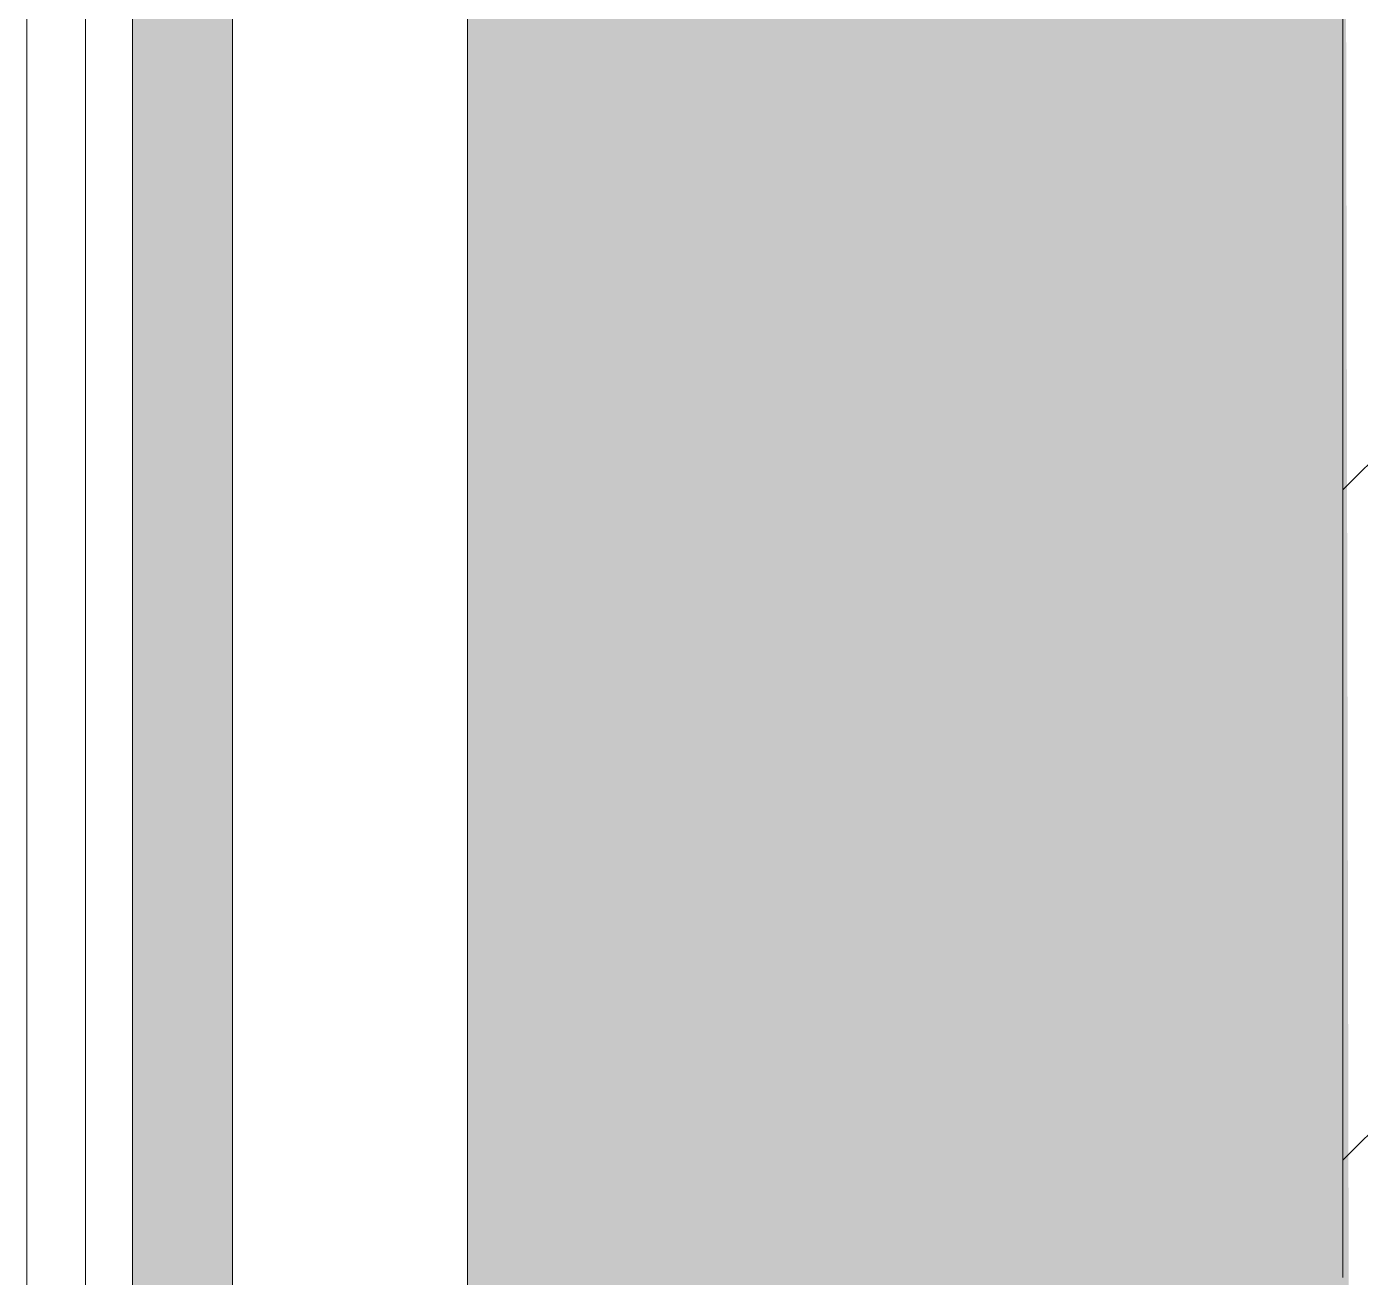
# Model space of a CAD drawing. Header units: millimetres. Extents: x -1178 to 415037, y -3506 to 42334.
# Drawn here: x 3836.1 to 4062.9, y 17850 to 18062.8 of the extents above; entities that cross this region are included whole.
import ezdxf

# ---------------------------------------------------------------- set-up
doc = ezdxf.new("R2010")
doc.units = ezdxf.units.MM
for name, color, linetype, lineweight in [('A-GLAZ-CURT', 7, 'Continuous', 9), ('A-GLAZ-CURT-2', 7, 'Continuous', 20), ('A-GLAZ-CWMG', 7, 'Continuous', 9), ('S-COLS', 7, 'Continuous', 9), ('S-COLS-1', 7, 'Continuous', 5)]:
    doc.layers.add(name, color=color, linetype=linetype, lineweight=lineweight)

# ---------------------------------------------------------------- blocks, each defined once
blk = doc.blocks.new('BSC_Колонна _Прямоугольная - 600х600-17858062-Объем проектирования 1 этажа')
at = {"layer": 'S-COLS-1'}
h = blk.add_hatch(dxfattribs=at)
h.set_pattern_fill('FP_153', color=256, style=0, pattern_type=2)
h.set_pattern_definition([(45, (-4360, -18150), (-114.0493, 114.0493), []), (45, (-4245.95, -18150), (-114.0493, 114.0493), [201.612, -40.322, 6.706, -33.617])])
h.paths.add_polyline_path([(-300, -300), (300, -300), (300, 300), (-300, 300), (-300, -137.59)])
blk.add_line((-300, 300), (-300, -300), dxfattribs=at)
blk = doc.blocks.new('Прямоугольный импост - Импост структурный с накладкой - 170мм-23186685-Объем проектирования 1 этажа')
at = {"layer": 'A-GLAZ-CWMG'}
for p, q in [((3836.12, 17663.12), (3836.12, 19082.12)), ((3846.12, 17663.12), (3846.12, 19082.12))]:
    blk.add_line(p, q, dxfattribs=at)
blk = doc.blocks.new('Системная панель - Стекло - 40мм-V190-Объем проектирования 1 этажа')
at = {"layer": 'A-GLAZ-CURT-2'}
for p, q in [((285, 40), (-285, 40)), ((-285, 0), (285, 0))]:
    blk.add_line(p, q, dxfattribs=at)
blk = doc.blocks.new('Прямоугольный импост - Импост структурный с накладкой - 190мм-V191-Объем проектирования 1 этажа')
at = {"layer": 'A-GLAZ-CWMG'}
for points in [[(3861.12, 17775.12), (3871.12, 17775.12), (3871.12, 18325.12), (3854.12, 18325.12), (3854.12, 17775.12)], [(4060, 17775.12), (4061.12, 17775.12), (4060, 18325.12), (3911.12, 18325.12), (3911.12, 17775.12), (4031.12, 17775.12)]]:
    blk.add_hatch(color=256, dxfattribs=at).paths.add_polyline_path(points)
blk.add_line((3854.12, 17775.12), (3854.12, 18325.12), dxfattribs=at)

msp = doc.modelspace()

# ---------------------------------------------------------------- block references
at = {"layer": 'A-GLAZ-CURT', "rotation": 269.9999999999999}
msp.add_blockref('Системная панель - Стекло - 40мм-V190-Объем проектирования 1 этажа', (3871.12, 18050.12), dxfattribs=at)
at = {"layer": 'A-GLAZ-CWMG'}
for name in ['Прямоугольный импост - Импост структурный с накладкой - 170мм-23186685-Объем проектирования 1 этажа', 'Прямоугольный импост - Импост структурный с накладкой - 190мм-V191-Объем проектирования 1 этажа']:
    msp.add_blockref(name, (0, 0), dxfattribs=at)
at = {"layer": 'S-COLS'}
msp.add_blockref('BSC_Колонна _Прямоугольная - 600х600-17858062-Объем проектирования 1 этажа', (4360, 18150), dxfattribs=at)

doc.saveas('drawing.dxf')
